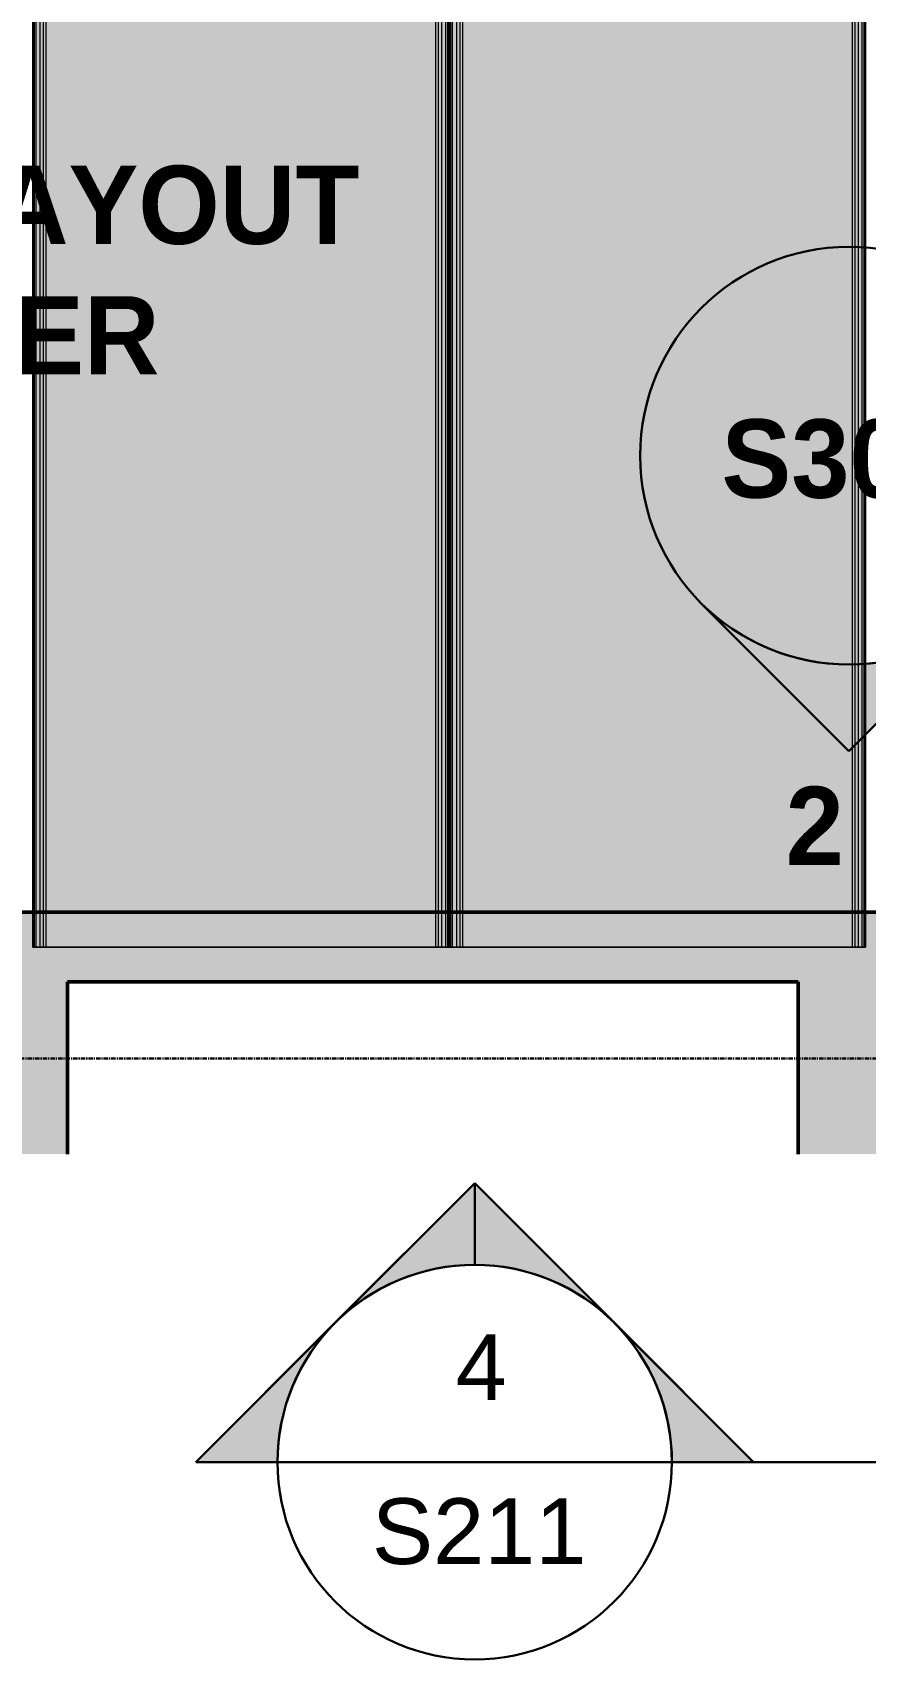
# Model space of a CAD drawing. Header units: inches. Extents: x -15746 to 650, y -81 to 12338.
# Drawn here: x -1030.7 to -935, y 11465.1 to 11652.1 of the extents above; entities that cross this region are included whole.
import ezdxf

# ---------------------------------------------------------------- set-up
doc = ezdxf.new("R2010")
doc.units = ezdxf.units.IN
doc.header["$MEASUREMENT"] = 0
doc.linetypes.add('Grid Line 1_2_', pattern=[0.875, 0.5, -0.125, 0.125, -0.125])
for name, color, linetype, lineweight in [('A-ANNO-IDEN', 131, 'Continuous', 30), ('A-WALL', 113, 'Continuous', 13), ('G-ANNO-SYMB', 111, 'Continuous', 30), ('S-BEAM', 12, 'Continuous', 9), ('S-FNDN', 32, 'Continuous', 13), ('S-GRID', 1, 'Continuous', 9)]:
    doc.layers.add(name, color=color, linetype=linetype, lineweight=lineweight)
doc.styles.add('Arial_2', font='arial.ttf', dxfattribs={"height": 7.559055})
doc.styles.add('Century Gothic_B', font='', dxfattribs={"height": 9})
doc.styles.get('Century Gothic_B').set_extended_font_data('Century Gothic', bold=True)

# ---------------------------------------------------------------- blocks, each defined once
blk = doc.blocks.new('034100 - Precast Structural Concrete - Solid Plank - 12_-V224-FRAMING PLAN - 2ND FLOOR AT RAMP')
at = {"layer": 'S-BEAM', "transparency": 33554483}
h = blk.add_hatch(color=256, dxfattribs=at)
h.paths.add_polyline_path([(236, 23.9), (232, 23.9), (232, 23.52), (236, 23.52)], flags=0)
h.paths.add_polyline_path([(8, 23.9), (0, 23.9), (0, 23.52), (8, 23.52)], flags=0)
h = blk.add_hatch(color=256, dxfattribs=at)
h.paths.add_polyline_path([(236, -23.52), (236, 23.52), (232, 23.52), (232, -23.52)], flags=0)
h.paths.add_polyline_path([(8, 23.52), (0, 23.52), (0, -23.52), (8, -23.52)], flags=0)
h = blk.add_hatch(color=256, dxfattribs=at)
h.paths.add_polyline_path([(236, 23.09), (232, 23.09), (232, 22.7), (236, 22.7)], flags=0)
h.paths.add_polyline_path([(8, 23.09), (0, 23.09), (0, 22.7), (8, 22.7)], flags=0)
for points in [[(232, 23.52), (232, 23.9), (8, 23.9), (8, 23.52), (97.82, 23.52)], [(232, -23.52), (232, 23.52), (8, 23.52), (8, -23.52), (97.82, -23.52)], [(232, 22.7), (232, 23.09), (8, 23.09), (8, 22.7), (97.82, 22.7)], [(232, 23.9), (232, 23.94), (97.82, 23.9)], [(232, -23.09), (232, -22.7), (8, -22.7), (8, -23.09), (97.82, -23.09)], [(232, -23.9), (232, -23.52), (8, -23.52), (8, -23.9), (97.82, -23.9)], [(232, -23.94), (232, -23.9), (97.82, -23.94)], [(236, -23.94), (236, -23.9), (235.97, -23.94)]]:
    blk.add_hatch(color=256, dxfattribs=at).paths.add_polyline_path(points, flags=0)
h = blk.add_hatch(color=256, dxfattribs=at)
h.paths.add_polyline_path([(236, -22.7), (232, -22.7), (232, -23.09), (236, -23.09)], flags=0)
h.paths.add_polyline_path([(8, -22.7), (0, -22.7), (0, -23.09), (8, -23.09)], flags=0)
h = blk.add_hatch(color=256, dxfattribs=at)
h.paths.add_polyline_path([(236, -23.52), (232, -23.52), (232, -23.9), (236, -23.9)], flags=0)
h.paths.add_polyline_path([(8, -23.52), (0, -23.52), (0, -23.9), (8, -23.9)], flags=0)
at = {"layer": 'S-BEAM'}
for p, q in [((8, 23.94), (232, 23.94)), ((8, 23.9), (232, 23.9)), ((8, 23.76), (232, 23.76)), ((8, 23.76), (232, 23.76)), ((8, 23.52), (232, 23.52)), ((8, 23.09), (232, 23.09)), ((8, 23.09), (232, 23.09)), ((8, 22.7), (232, 22.7)), ((232, 23.94), (236, 23.94)), ((232, 23.9), (236, 23.9)), ((232, 23.76), (236, 23.76)), ((232, 23.76), (236, 23.76)), ((232, 23.52), (236, 23.52)), ((232, 23.09), (236, 23.09)), ((232, 23.09), (236, 23.09)), ((232, 22.7), (236, 22.7)), ((236, 23.9), (236, 23.94)), ((236, 23.52), (236, 23.9)), ((236, 23.9), (236, 23.76)), ((236, 23.76), (236, 23.52)), ((236, -23.52), (236, 23.52)), ((236, 23.52), (236, 22.7)), ((236, 22.7), (236, 23.09)), ((236, 23.09), (236, 22.7)), ((236, 22.7), (236, 22.4)), ((8, 22.4), (232, 22.4)), ((232, 22.4), (236, 22.4)), ((236, 22.4), (236, -22.4)), ((8, -22.4), (232, -22.4)), ((232, -22.4), (236, -22.4)), ((236, -22.4), (236, -22.7)), ((8, -22.7), (232, -22.7)), ((8, -23.09), (232, -23.09)), ((8, -23.09), (232, -23.09)), ((232, -23.52), (8, -23.52)), ((232, -23.76), (8, -23.76)), ((8, -23.76), (232, -23.76)), ((8, -23.9), (232, -23.9)), ((8, -23.94), (232, -23.94)), ((232, -22.7), (236, -22.7)), ((232, -23.09), (236, -23.09)), ((232, -23.09), (236, -23.09)), ((236, -23.52), (232, -23.52)), ((236, -23.76), (232, -23.76)), ((232, -23.76), (236, -23.76)), ((232, -23.9), (236, -23.9)), ((232, -23.94), (235.97, -23.94)), ((236, -22.7), (236, -23.09)), ((236, -23.09), (236, -22.7)), ((236, -22.7), (236, -23.76)), ((236, -23.9), (236, -23.52)), ((236, -23.76), (236, -23.9)), ((236, -23.94), (236, -23.9))]:
    blk.add_line(p, q, dxfattribs=at)
blk = doc.blocks.new('034100 - Precast Structural Concrete - Solid Plank - 12_-V225-FRAMING PLAN - 2ND FLOOR AT RAMP')
at = {"layer": 'S-BEAM', "transparency": 33554483}
h = blk.add_hatch(color=256, dxfattribs=at)
h.paths.add_polyline_path([(236, 23.9), (232, 23.9), (232, 23.52), (236, 23.52)], flags=0)
h.paths.add_polyline_path([(8, 23.9), (0, 23.9), (0, 23.52), (8, 23.52)], flags=0)
h = blk.add_hatch(color=256, dxfattribs=at)
h.paths.add_polyline_path([(236, -23.52), (236, 23.52), (232, 23.52), (232, -23.52)], flags=0)
h.paths.add_polyline_path([(8, -23.52), (8, 23.52), (0, 23.52), (0, -23.52), (3.17, -23.52)], flags=0)
h = blk.add_hatch(color=256, dxfattribs=at)
h.paths.add_polyline_path([(236, 23.09), (232, 23.09), (232, 22.7), (236, 22.7)], flags=0)
h.paths.add_polyline_path([(8, 23.09), (0, 23.09), (0, 22.7), (8, 22.7)], flags=0)
for points in [[(232, 23.52), (232, 23.9), (8, 23.9), (8, 23.52), (178.85, 23.52)], [(232, 16.21), (232, 23.52), (8, 23.52), (8, -23.52), (232, -23.52), (232, -17.72)], [(232, 22.7), (232, 23.09), (8, 23.09), (8, 22.7), (178.85, 22.7)], [(232, 23.9), (232, 23.94), (178.85, 23.9)], [(232, -23.09), (232, -22.7), (8, -22.7), (8, -23.09), (97.82, -23.09)], [(232, -23.9), (232, -23.52), (8, -23.52), (8, -23.9), (97.82, -23.9)], [(232, -23.94), (232, -23.9), (97.82, -23.94)]]:
    blk.add_hatch(color=256, dxfattribs=at).paths.add_polyline_path(points, flags=0)
h = blk.add_hatch(color=256, dxfattribs=at)
h.paths.add_polyline_path([(236, -22.7), (232, -22.7), (232, -23.09), (236, -23.09)], flags=0)
h.paths.add_polyline_path([(8, -22.7), (0, -22.7), (0, -23.09), (8, -23.09)], flags=0)
h = blk.add_hatch(color=256, dxfattribs=at)
h.paths.add_polyline_path([(236, -23.52), (232, -23.52), (232, -23.9), (236, -23.9)], flags=0)
h.paths.add_polyline_path([(8, -23.52), (0, -23.52), (0, -23.9), (8, -23.9)], flags=0)
at = {"layer": 'S-BEAM'}
for p, q in [((8, 23.94), (232, 23.94)), ((8, 23.9), (232, 23.9)), ((8, 23.76), (232, 23.76)), ((8, 23.76), (232, 23.76)), ((8, 23.52), (232, 23.52)), ((8, 23.09), (232, 23.09)), ((8, 23.09), (232, 23.09)), ((8, 22.7), (232, 22.7)), ((232, 23.94), (236, 23.94)), ((232, 23.9), (236, 23.9)), ((232, 23.76), (236, 23.76)), ((232, 23.76), (236, 23.76)), ((232, 23.52), (236, 23.52)), ((232, 23.09), (236, 23.09)), ((232, 23.09), (236, 23.09)), ((232, 22.7), (236, 22.7)), ((236, 23.9), (236, 23.94)), ((236, 23.52), (236, 23.9)), ((236, 23.9), (236, 23.76)), ((236, 23.76), (236, 23.52)), ((236, -23.52), (236, 23.52)), ((236, 23.52), (236, 22.7)), ((236, 22.7), (236, 23.09)), ((236, 23.09), (236, 22.7)), ((236, 22.7), (236, 22.4)), ((8, 22.4), (232, 22.4)), ((232, 22.4), (236, 22.4)), ((236, 22.4), (236, -22.4)), ((8, -22.4), (232, -22.4)), ((232, -22.4), (236, -22.4)), ((236, -22.4), (236, -22.7)), ((8, -22.7), (232, -22.7)), ((8, -23.09), (232, -23.09)), ((8, -23.09), (232, -23.09)), ((232, -23.52), (8, -23.52)), ((232, -23.76), (8, -23.76)), ((8, -23.76), (232, -23.76)), ((8, -23.9), (232, -23.9)), ((8, -23.94), (232, -23.94)), ((232, -22.7), (236, -22.7)), ((232, -23.09), (236, -23.09)), ((232, -23.09), (236, -23.09)), ((236, -23.52), (232, -23.52)), ((236, -23.76), (232, -23.76)), ((232, -23.76), (236, -23.76)), ((232, -23.9), (236, -23.9)), ((232, -23.94), (236, -23.94)), ((236, -22.7), (236, -23.09)), ((236, -23.09), (236, -22.7)), ((236, -22.7), (236, -23.52)), ((236, -23.52), (236, -23.76)), ((236, -23.9), (236, -23.52)), ((236, -23.76), (236, -23.9)), ((236, -23.94), (236, -23.9))]:
    blk.add_line(p, q, dxfattribs=at)
blk = doc.blocks.new('Drafting View - Extremo inicial de sección - Rellenado-1561-FRAMING PLAN - 2ND FLOOR AT RAMP')
at = {"layer": 'G-ANNO-SYMB', "lineweight": 9}
h = blk.add_hatch(color=256, dxfattribs=at)
edge = h.paths.add_edge_path(flags=0)
edge.add_line((-0.2362, 0.3341), (-0.2362, 0.2362))
edge.add_arc((-0.2362, 0), 0.2362, 90, 135)
edge.add_line((-0.4033, 0.167), (-0.2362, 0.3341))
h = blk.add_hatch(color=256, dxfattribs=at)
edge = h.paths.add_edge_path(flags=0)
edge.add_line((-0.2362, 0.3341), (-0.0692, 0.167))
edge.add_arc((-0.2362, 0), 0.2362, 45, 90)
edge.add_line((-0.2362, 0.2362), (-0.2362, 0.3341))
h = blk.add_hatch(color=256, dxfattribs=at)
edge = h.paths.add_edge_path(flags=0)
edge.add_line((-0.5703, 0), (-0.4033, 0.167))
edge.add_arc((-0.2362, 0), 0.2362, 135, 180)
edge.add_line((-0.4724, 0), (-0.5703, 0))
h = blk.add_hatch(color=256, dxfattribs=at)
edge = h.paths.add_edge_path(flags=0)
edge.add_line((0.0978, 0), (0, 0))
edge.add_arc((-0.2362, 0), 0.2362, 360, 405)
edge.add_line((-0.0692, 0.167), (0.0978, 0))
at = {"layer": 'G-ANNO-SYMB'}
for p, q in [((-0.2362, 0.3341), (-0.5703, 0)), ((-0.2362, 0.3341), (-0.4033, 0.167)), ((-0.2362, 0.3341), (0.0978, 0)), ((-0.2362, 0.2362), (-0.2362, 0.3341)), ((-0.2362, 0.3341), (-0.2362, 0.2362)), ((-0.0692, 0.167), (-0.2362, 0.3341)), ((-0.4033, 0.167), (-0.5703, 0)), ((0.0978, 0), (-0.0692, 0.167)), ((-0.5703, 0), (-0.4724, 0)), ((0, 0), (0.0978, 0)), ((-0.4724, 0), (-0.5703, 0)), ((0, 0), (0.0978, 0))]:
    blk.add_line(p, q, dxfattribs=at)
for start, end in [(360, 180), (90, 135), (45, 90), (135, 180), (360, 45), (180, 360)]:
    blk.add_arc((-0.2362, 0), 0.2362, start, end, dxfattribs=at)
blk = doc.blocks.new('Elevation - Filled Arrow-1738296-FRAMING PLAN - 2ND FLOOR AT RAMP')
at = {"layer": 'G-ANNO-SYMB'}
for start, end in [(360, 180), (180, 360)]:
    blk.add_arc((0, 0), 0.25, start, end, dxfattribs=at)
blk = doc.blocks.new('Elevation - Filled Arrow-1738116-FRAMING PLAN - 2ND FLOOR AT RAMP')
at = {"layer": 'G-ANNO-SYMB', "lineweight": 9}
h = blk.add_hatch(color=256, dxfattribs=at)
edge = h.paths.add_edge_path(flags=0)
edge.add_line((0, 0.3536), (0.1768, 0.1768))
edge.add_arc((0, 0), 0.25, 45, 135)
edge.add_line((-0.1768, 0.1768), (0, 0.3536))
at = {"layer": 'G-ANNO-SYMB'}
for p, q in [((0, 0.3536), (-0.1768, 0.1768)), ((0.1768, 0.1768), (0, 0.3536))]:
    blk.add_line(p, q, dxfattribs=at)
blk.add_arc((0, 0), 0.25, 45, 135, dxfattribs=at)

msp = doc.modelspace()

# ---------------------------------------------------------------- hatches: boundary and pattern name
at = {"layer": 'A-WALL', "transparency": 33554483}
for points in [[(-1026.69054, 11523.18942), (-1026.69054, 11550.9894), (-1034.69054, 11550.9894), (-1034.69054, 11523.18942), (-1033.16746, 11523.18942)], [(-1026.69054, 11542.9894), (-942.69054, 11542.9894), (-942.69054, 11550.9894), (-1026.69054, 11550.9894)]]:
    msp.add_hatch(color=256, dxfattribs=at).paths.add_polyline_path(points, flags=0)
at = {"layer": 'S-FNDN', "transparency": 33554483}
msp.add_hatch(color=256, dxfattribs=at).paths.add_polyline_path([(-938.3862, 11523.18942), (-932.69054, 11523.18942), (-932.69054, 11550.9894), (-942.69054, 11550.9894), (-942.69054, 11523.18942)], flags=0)

# ---------------------------------------------------------------- linework, layer by layer
at = {"layer": 'A-WALL', "lineweight": 50}
for p, q in [((-1266.69054, 11550.9894), (-942.69054, 11550.9894)), ((-1026.69054, 11542.9894), (-1026.69054, 11523.18942)), ((-942.69054, 11542.9894), (-1026.69054, 11542.9894))]:
    msp.add_line(p, q, dxfattribs=at)
at = {"layer": 'G-ANNO-SYMB'}
for p in [(-1002.56576, 11487.7894), (-872.34465, 11487.7894)]:
    msp.add_line(p, (-957.21143, 11487.7894), dxfattribs=at)
at = {"layer": 'S-FNDN', "lineweight": 50}
for p, q in [((-942.69054, 11550.9894), (-932.69054, 11550.9894)), ((-942.69054, 11523.18942), (-942.69054, 11542.9894))]:
    msp.add_line(p, q, dxfattribs=at)
at = {"layer": 'S-GRID', "linetype": 'Grid Line 1_2_', "lineweight": 30}
msp.add_line((593.20697, 11534.1894), (-1434.4983, 11534.1894), dxfattribs=at)

# ---------------------------------------------------------------- block references
at = {"layer": 'G-ANNO-SYMB', "xscale": 95.99999999999994, "yscale": 95.99999999999994, "zscale": 95.99999999999994}
for name, p in [('Elevation - Filled Arrow-1738296-FRAMING PLAN - 2ND FLOOR AT RAMP', (-936.86007, 11603.45855)), ('Drafting View - Extremo inicial de sección - Rellenado-1561-FRAMING PLAN - 2ND FLOOR AT RAMP', (-957.21143, 11487.7894))]:
    msp.add_blockref(name, p, dxfattribs=at)
at = {"layer": 'G-ANNO-SYMB', "extrusion": (0, 0, -1), "xscale": 95.99999999999994, "yscale": 95.99999999999994, "zscale": 95.99999999999994, "rotation": 180}
msp.add_blockref('Elevation - Filled Arrow-1738116-FRAMING PLAN - 2ND FLOOR AT RAMP', (936.86007, 11603.45855), dxfattribs=at)
at = {"layer": 'S-BEAM', "rotation": 270.0000000000009}
for name, p in [('034100 - Precast Structural Concrete - Solid Plank - 12_-V224-FRAMING PLAN - 2ND FLOOR AT RAMP', (-1006.78109, 11782.9894)), ('034100 - Precast Structural Concrete - Solid Plank - 12_-V225-FRAMING PLAN - 2ND FLOOR AT RAMP', (-958.8992, 11782.9894))]:
    msp.add_blockref(name, p, dxfattribs=at)

# ---------------------------------------------------------------- texts
at = {"layer": 'A-ANNO-IDEN', "lineweight": 9, "char_height": 9, "attachment_point": 1, "style": 'Century Gothic_B'}
for s, insert, width in [('PRECAST PLANK - SIZE/LAYOUT', (-1185.72074, 11636.78703), 224.22), ('BY PRECAST SUPPLIER', (-1157.22074, 11621.78703), 155.439)]:
    msp.add_mtext(s, dxfattribs=dict(at, insert=insert, width=width))
at = {"layer": 'G-ANNO-SYMB', "lineweight": 9, "attachment_point": 1}
for s, insert, char_height, width, style in [('S301', (-951.51861, 11607.63216), 9, 34.542, 'Century Gothic_B'), ('\\fCentury Gothic|b1|i0|c0|p34|;2', (-944.13755, 11565.41289), 9, 8.787, 'Century Gothic_B'), ('4', (-982.07158, 11502.48865), 7.55906, 7.272, 'Arial_2'), ('S211', (-991.70937, 11483.63264), 7.559055, 30.603, 'Arial_2')]:
    msp.add_mtext(s, dxfattribs=dict(at, insert=insert, char_height=char_height, width=width, style=style))

doc.saveas('drawing.dxf')
